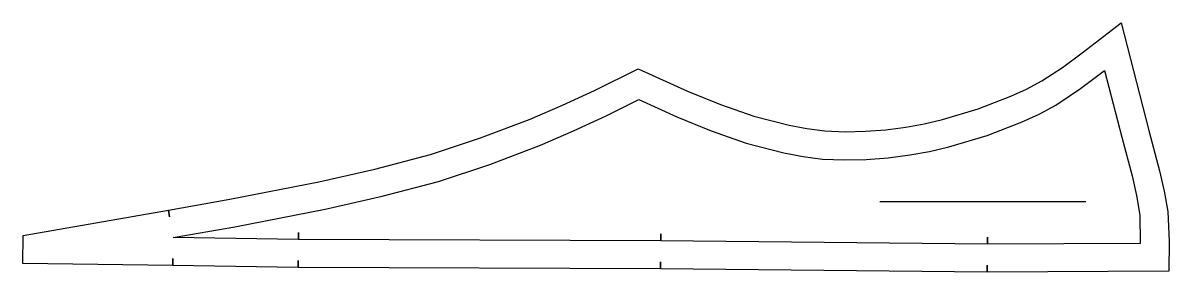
# Model space of a CAD drawing. Header units: inches. Extents: x 0 to 16.1, y 0 to 3.5.
import ezdxf

# ---------------------------------------------------------------- set-up
doc = ezdxf.new("R2010")
doc.units = ezdxf.units.IN

msp = doc.modelspace()

# ---------------------------------------------------------------- linework, layer by layer
at = {"layer": 'T001L001'}
for points in [[(0.005, 0.515), (2.044, 0.873), (2.06, 0.776), (2.044, 0.873), (2.908, 1.024), (4.161, 1.269), (4.948, 1.447), (5.728, 1.654), (6.433, 1.888), (7.127, 2.152), (7.582, 2.347), (8.031, 2.556), (8.648, 2.861), (9.34, 2.547), (9.802, 2.359), (10.274, 2.196), (10.767, 2.066), (11.017, 2.019), (11.269, 1.987), (11.554, 1.975), (11.84, 1.982), (12.125, 2.003), (12.408, 2.04), (12.666, 2.087), (12.922, 2.145), (13.424, 2.297), (13.882, 2.473), (14.105, 2.575), (14.321, 2.691), (14.609, 2.88), (14.887, 3.083), (15.433, 3.506), (15.825, 1.994), (15.975, 1.425), (16.041, 1.139), (16.091, 0.851), (16.108, 0.432), (16.103, 0.011), (13.553, 0), (13.553, 0.098), (13.553, 0), (8.96, 0.046), (8.961, 0.144), (8.96, 0.046), (3.868, 0.066), (3.869, 0.164), (3.868, 0.066), (2.106, 0.091), (2.107, 0.19), (2.106, 0.091), (0, 0.122), (0.005, 0.515)], [(2.111, 0.485), (2.979, 0.637), (4.246, 0.884), (5.047, 1.066), (5.841, 1.277), (6.563, 1.516), (7.274, 1.786), (7.739, 1.986), (8.198, 2.199), (8.655, 2.426), (9.189, 2.183), (9.672, 1.986), (10.164, 1.816), (10.695, 1.677), (10.965, 1.626), (11.237, 1.591), (11.545, 1.579), (11.853, 1.586), (12.16, 1.609), (12.466, 1.648), (12.742, 1.698), (13.015, 1.761), (13.553, 1.923), (14.045, 2.113), (14.284, 2.223), (14.517, 2.347), (14.864, 2.583), (15.2, 2.836), (15.443, 1.9), (15.587, 1.354), (15.651, 1.08), (15.698, 0.803), (15.704, 0.403), (13.554, 0.393), (13.554, 0.492), (13.554, 0.393), (8.963, 0.44), (8.963, 0.538), (8.963, 0.44), (3.872, 0.459), (3.873, 0.558), (3.872, 0.459), (2.111, 0.485)], [(12.045, 0.992), (14.936, 0.992)]]:
    msp.add_lwpolyline(points, dxfattribs=at)

doc.saveas('drawing.dxf')
